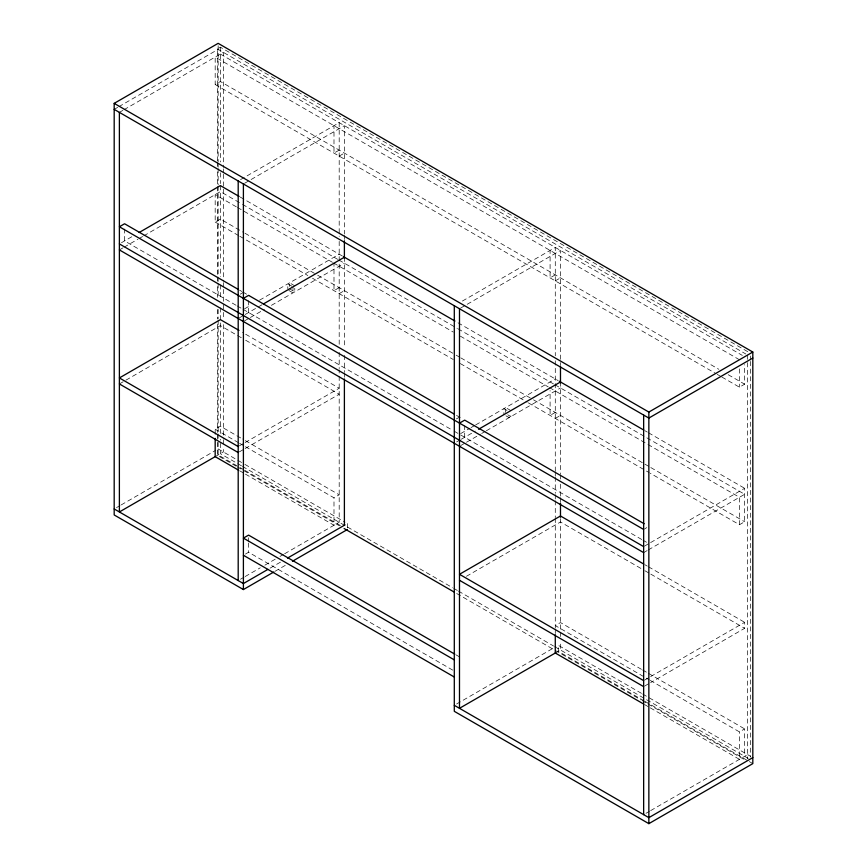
<?xml version="1.0" encoding="UTF-8"?>
<svg xmlns="http://www.w3.org/2000/svg" width="867" height="867" viewBox="0 0 867 867"><rect width="100%" height="100%" fill="white"/><g stroke="black" fill="none" stroke-linecap="round" stroke-linejoin="round"><path stroke-width="0.65" stroke-dasharray="4.33 3.25" d="M217.4 161.002L217.4 48.92L220.381 47.208L748.243 351.969M114.184 109.372L117.684 107.356M118.855 106.674L218.148 49.354M119.386 112.374L122.886 110.358M124.057 109.675L223.35 52.356L223.35 167.483M739.453 359.751L215.179 57.07L215.179 84.511L220.381 81.509L718.841 369.299M121.467 242.717L132.152 236.539M240.538 179.621L339.192 122.67L339.192 236.442M119.386 249.913L122.865 247.908M124.024 247.236L137.951 239.194M139.121 238.523L142.6 236.507M143.759 235.846L220.381 191.607L241.492 203.799M244.559 183.305L344.394 125.672L344.394 234.025M339.192 150.11L333.99 153.101L333.99 125.672M236.29 206.801L215.179 194.609L215.179 222.05L220.381 219.048L243.833 232.594M339.192 156.103L344.394 153.101M240.278 294.162L243.399 292.363M244.548 308.847L250.325 305.509M259.558 300.177L339.192 254.204M119.386 383.94L220.381 325.634L243.67 339.084M239.368 317.842L244.039 315.144M245.209 314.472L262.723 304.35M244.559 320.844L249.23 318.146M250.4 317.474L264.413 309.378M271.425 305.336L344.394 263.21M339.192 287.649L333.99 290.651L333.99 263.21M339.192 293.642L344.394 290.651M215.179 434.443L215.179 429.219L220.381 426.217L241.34 438.323M462.414 301.044L555.281 247.431L555.281 355.784M460.648 308.067L560.483 250.433L560.483 365.56M116.525 507.607L120.025 505.591M121.196 504.908L215.807 450.287M215.179 456.66L223.35 451.935L223.35 446.516M239.357 445.866L244.006 443.189M245.166 442.517L339.192 388.232L242.511 332.408M239.357 451.87L244.006 449.182M245.166 448.521L339.192 394.225L244.841 339.756M555.281 274.872L550.09 277.863L550.09 250.433M555.281 280.865L560.483 277.863M456.367 418.924L459.488 417.125M245.459 446.7L333.99 497.81L339.192 494.808L242.511 438.995M245.48 554.067L248.591 552.257L454.807 671.318M460.648 433.608L469.881 428.265M471.041 427.604L474.498 425.599M475.658 424.938L555.281 378.966M456.627 441.921L460.128 439.905M461.298 439.233L475.311 431.137M460.659 445.605L465.33 442.907M466.5 442.235L480.513 434.139M481.684 433.467L485.184 431.441M486.354 430.769L560.483 387.972M240.517 579.221L244.006 577.205M245.166 576.533L260.252 567.82M264.901 565.143L275.348 559.107M279.987 556.43L283.466 554.425M284.636 553.753L339.192 522.248L339.192 369.895M270.092 568.145L283.108 560.635M274.937 571.353L286.619 564.612M555.281 412.41L550.09 415.412L550.09 390.583M555.281 418.403L560.483 415.412M721.853 377.037L739.453 387.191L744.645 384.189L744.645 364.595M466.457 576.273L560.483 521.988L643.769 570.074M644.69 528.848L646.771 527.645M644.69 545.993L649.459 543.251M650.618 542.579L744.645 488.294L744.645 521.728L739.453 524.73L650.315 473.274M643.65 552.604L647.14 550.588M648.299 549.916L744.645 494.298L554.642 384.59M456.616 703.982L555.92 646.641M555.281 653.014L560.483 650.012L560.483 641.883M644.82 679.956L649.459 677.268M650.618 676.607L744.645 622.311L744.645 628.315L650.618 682.6M644.82 685.96L649.459 683.272M650.304 680.432L739.453 731.9L744.645 728.898L744.645 756.338M645.991 813.3L649.491 811.274M650.662 810.602L747.614 754.626M217.4 48.92L745.783 353.974M220.381 54.068L742.304 355.405M728.226 374.717L744.645 384.189M215.179 84.511L715.99 373.655M717.161 374.327L720.683 376.365M240.181 197.037L342.357 256.025M458.036 322.817L558.164 380.624M644.94 430.726L647.302 432.091M648.462 432.763L744.645 488.294M242.511 204.384L337.664 259.32M338.834 260.002L457.299 328.387M458.036 328.821L553.471 383.918M237.46 207.473L332.462 262.322M333.632 263.004L453.268 332.072M460.301 336.136L548.269 386.92M549.44 387.592L646.793 443.796M647.963 444.478L739.453 497.29L739.453 524.73M245.003 233.266L316.553 274.568M317.723 275.251L454.947 354.473M456.118 355.156L459.64 357.182M460.81 357.865L532.36 399.167M533.53 399.85L643.78 463.498M644.95 464.17L649.643 466.88M650.814 467.562L744.645 521.728M215.179 222.05L238.631 235.596M239.812 236.268L307.828 275.543M312.521 278.253L453.268 359.512M460.301 363.576L527.158 402.169M528.328 402.852L649.134 472.591M294.78 285.839L289.589 282.837L289.589 286.446M510.88 410.6L505.678 407.598L505.678 412.41M291.962 286.273L287.801 283.867L287.801 288.678M507.022 410.438L503.9 408.628L503.9 414.632M289.589 288.841L294.78 291.843L294.78 288.245M507.759 414.805L510.88 416.604L510.88 413.006M288.841 290.478L293.003 292.873L293.003 286.869M505.981 415.835L509.092 417.634L509.092 414.036M239.52 290.12L241.871 291.475M243.042 292.157L246.564 294.184M456.497 415.391L462.61 418.924M236.008 305.238L124.577 240.907L124.577 229.04M237.179 305.921L241.871 308.63M243.042 309.302L452.986 430.509M454.156 431.192L641.818 539.534M642.989 540.217L646.511 542.243M644.94 564.753L647.291 566.108M648.462 566.78L744.645 622.311M644.94 570.757L649.632 573.466M650.803 574.138L744.645 628.315M641.417 669.302L560.483 622.571L555.281 625.573L649.123 679.75M642.599 669.985L647.291 672.694M648.462 673.366L744.645 728.898M215.179 429.219L238.479 442.669M239.639 443.34L244.299 446.028M218.148 448.933L243.757 463.726M244.917 464.398L345.033 522.194M641.472 693.34L558.25 645.297L558.25 651.301L643.813 700.699M642.642 694.023L750.735 756.425M241.492 465.839L220.381 453.658L220.381 439.276M242.511 466.435L452.639 587.75M453.809 588.422L457.332 590.46M458.502 591.131L553.514 645.991M554.696 646.674L748.243 758.419M243.757 469.73L218.148 454.937L218.148 440.815M244.917 470.402L340.373 525.51M644.983 701.37L748.123 760.923M749.305 761.594L752.816 763.632M236.171 466.208L217.4 455.37L217.4 433.76M237.341 466.88L339.398 525.803M456.703 593.527L554.067 649.741M555.238 650.413L640.876 699.853M642.046 700.536L646.739 703.245M647.909 703.917L744.103 759.449M239.639 470.781L244.299 473.469M245.459 474.141L333.99 525.25L333.99 497.81M644.43 704.481L649.123 707.19M650.304 707.873L739.453 759.34L739.453 731.9M455.977 654.845L459.488 656.872M750.584 356.023L750.584 360.076M750.584 361.431L750.584 757.064M747.614 355.037L747.614 758.788M739.453 368.898L739.453 387.191M560.483 381.968L560.483 473.924M560.483 474.737L560.483 479.343M560.483 484.176L560.483 496.954M560.483 497.658L560.483 502.372M560.483 518.629L560.483 631.133M560.483 632.401L560.483 636.53M555.281 360.802L555.281 470.922M555.281 471.735L555.281 476.341M555.281 477.121L555.281 493.301M555.281 494.656L555.281 500.042M555.281 500.725L555.281 517.577M555.281 518.336L555.281 628.131M555.281 629.399L555.281 633.528M464.69 425.404L464.69 437.271M347.364 523.538L347.364 528.339M344.394 235.38L344.394 239.444M344.394 257.206L344.394 347.808M344.394 355.362L344.394 372.192M344.394 372.897L344.394 377.611M339.192 241.405L339.192 344.806M339.192 352.36L339.192 368.54M248.591 300.643L248.591 312.51M248.591 537.746L248.591 541.712M248.591 543.024L248.591 552.257M223.35 168.837L223.35 172.901M223.35 174.256L223.35 187.803M223.35 189.158L223.35 281.266M223.35 282.62L223.35 288.039M223.35 289.394L223.35 311.069M223.35 312.423L223.35 319.197M223.35 324.616L223.35 438.399M223.35 439.742L223.35 445.161M220.381 47.208L220.381 161.988M220.381 172.793L220.381 183.587M220.381 185.603L220.381 276.757M220.381 284.864L220.381 299.722M220.381 307.818L220.381 434.053M218.148 45.756L218.148 161.782M218.148 163.137L218.148 167.201M218.148 168.556L218.148 184.801M218.148 186.156L218.148 282.328M218.148 283.682L218.148 298.584M218.148 309.421L218.148 318.904M218.148 320.259L218.148 439.461M217.4 162.346L217.4 166.399M217.4 171.807L217.4 185.31M217.4 186.654L217.4 275.782M217.4 277.126L217.4 281.179M217.4 286.576L217.4 297.381M217.4 309.53L217.4 318.991M217.4 324.388L217.4 432.416"/><path stroke-width="1.3" d="M273.766 572.025L243.399 589.56L114.184 514.965L114.184 103.368L218.148 43.35L752.816 352.035L752.816 763.632L648.852 823.65L454.297 711.319L454.297 305.737M139.121 232.519L220.381 185.603L239.14 196.441M243.399 298.367L248.591 295.365M263.601 303.84L344.394 257.206M215.179 438.366L215.179 456.66L119.386 511.963L119.386 112.374M459.488 423.129L464.69 420.127L644.159 523.744M478.541 429.273L560.483 381.968M267.925 569.391L243.399 583.556L114.184 508.962M287.508 558.088L345.023 524.882M292.461 561.242L347.364 529.542M114.184 103.368L648.852 412.063L752.816 352.035M752.816 358.038L648.852 418.067L114.184 109.372M555.845 652.699L459.488 708.317L459.488 308.739M752.816 757.628L648.852 817.646L454.297 705.315M343.527 256.708L454.947 321.039M559.334 381.307L643.78 430.054M238.349 289.448L124.577 223.762L119.386 226.764L643.65 529.444M248.905 295.539L454.156 414.047M119.386 243.909L643.65 546.6M119.386 249.913L643.65 552.604M239.01 330.392L220.381 319.63L119.386 377.936L238.197 446.538M643.769 564.07L560.483 515.984L459.488 574.301L643.65 680.628M119.386 383.94L238.197 452.541M459.488 580.294L643.65 686.621M344.091 528.512L454.362 592.172M215.179 456.66L238.479 470.109M643.26 703.809L555.281 653.014L555.281 634.72M454.807 654.162L248.591 535.112L243.399 538.114L454.297 659.874M243.399 555.259L454.297 677.019M648.852 412.063L648.852 823.65M643.65 415.065L643.65 814.644M560.483 366.481L560.483 383.171M560.483 503.044L560.483 517.274M344.394 240.798L344.394 258.409M344.394 378.966L344.394 525.25M243.399 183.977L243.399 589.56M238.197 180.975L238.197 580.554"/></g></svg>
